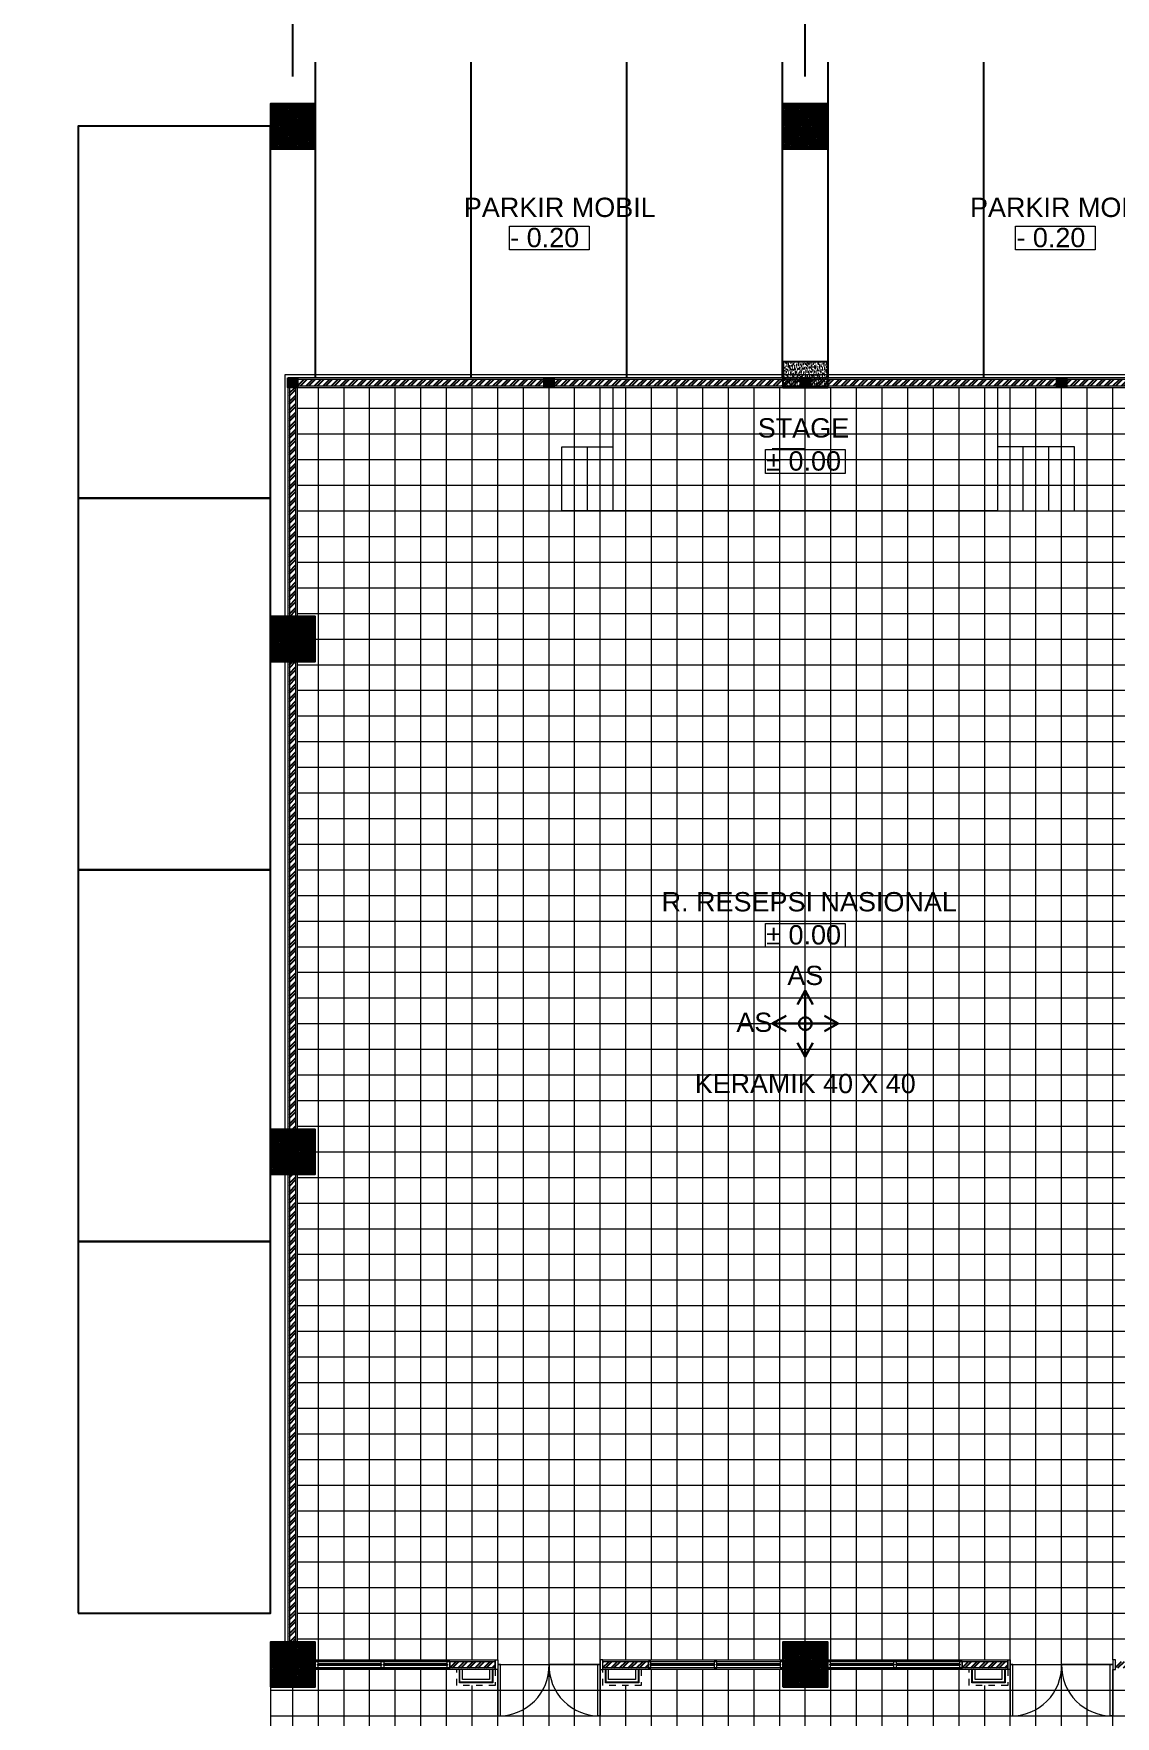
# Model space of a CAD drawing. Header units: inches. Extents: x 249 to 1192, y -18 to 440.
# Drawn here: x 441.46 to 458.35, y 248.78 to 275.04 of the extents above; entities that cross this region are included whole.
import ezdxf

# ---------------------------------------------------------------- set-up
doc = ezdxf.new("R2010")
doc.units = ezdxf.units.IN
doc.header["$MEASUREMENT"] = 0
doc.linetypes.add('DASHED2', pattern=[0.375, 0.25, -0.125])
for name, color, linetype, lineweight in [('ARSIR BETON', 8, 'Continuous', 0), ('DIMENSI', 85, 'Continuous', 20), ('DINDING', 6, 'Continuous', 0), ('DINDING2', 137, 'Continuous', 20), ('KACA', 141, 'Continuous', 30), ('keramik', 31, 'Continuous', 9), ('kol', 1, 'Continuous', 30), ('KUSEN', 16, 'Continuous', 15), ('NOT', 7, 'Continuous', 9), ('PARTISI', 113, 'Continuous', 15), ('TEXT (KET. RUANG)', 7, 'Continuous', 5)]:
    doc.layers.add(name, color=color, linetype=linetype, lineweight=lineweight)
for name, color, linetype in [('ARSIR DINDING', 64, 'Continuous'), ('KENDARAAN', 9, 'Continuous'), ('KOLOM', 5, 'Continuous')]:
    doc.layers.add(name, color=color, linetype=linetype)
doc.styles.get("Standard").update_dxf_attribs({"font": 'arial.ttf'})
doc.dimstyles.new('UK. GDG PERTEMUAN', dxfattribs={"dimtxt": 0.5, "dimasz": 0.5, "dimexe": 0.5, "dimexo": 0.05, "dimgap": 0.1, "dimtad": 2, "dimdec": 0, "dimlfac": 100, "dimzin": 0, "dimdsep": 46, "dimtxsty": 'Standard', "dimblk": 'OBLIQUE', "dimcen": 0.09, "dimclrd": 8, "dimclre": 256, "dimclrt": 256, "dimadec": 0, "dimazin": 0, "dimtfac": 1, "dimtdec": 0, "dimtofl": 0, "dimtmove": 0, "dimatfit": 3, "dimldrblk": 'OBLIQUE', "dimfxl": 0, "dimtolj": 1, "dimtzin": 0, "dimarcsym": 0})
pattern_1 = [(0, (453.5073, 259.59204), (0, 0.4), []), (90, (453.5073, 259.59204), (-0.4, 2e-17), [])]

# ---------------------------------------------------------------- blocks, each defined once
blk = doc.blocks.new('K1')
at = {"layer": 'ARSIR BETON'}
h = blk.add_hatch(dxfattribs=at)
h.set_pattern_fill('ANSI37', color=256, scale=0.15, style=0)
h.set_pattern_definition([(45, (258.37489, 277.120751), (-0.01325825, 0.01325825), []), (135, (258.37489, 277.120751), (-0.01325825, -0.01325825), [])])
h.paths.add_polyline_path([(259.125, 277.171), (259.125, 277.871), (258.425, 277.871), (258.425, 277.171)])
at = {"layer": 'KOLOM'}
blk.add_lwpolyline([(258.425, 277.171), (259.125, 277.171), (259.125, 277.871), (258.425, 277.871)], close=True, dxfattribs=at)
for points in [[(258.725, 277.571), (258.825, 277.471)], [(258.725, 277.471), (258.825, 277.571)]]:
    blk.add_lwpolyline(points, dxfattribs=at)
blk = doc.blocks.new('P1')
for points in [[(-56.664, 234.186), (-56.664, 234.986), (-56.624, 234.986), (-56.624, 234.186), (-56.664, 234.186)], [(-55.064, 234.186), (-55.064, 234.986), (-55.104, 234.986), (-55.104, 234.186), (-55.064, 234.186)], [(-56.664, 234.186), (-55.864, 234.186)], [(-55.064, 234.186), (-55.864, 234.186)]]:
    blk.add_lwpolyline(points)
for points in [[(-56.704, 234.111), (-56.664, 234.111), (-56.664, 234.261), (-56.704, 234.261)], [(-55.024, 234.111), (-55.064, 234.111), (-55.064, 234.261), (-55.024, 234.261)]]:
    blk.add_lwpolyline(points, close=True)
for centre, start, end in [((-56.644, 234.206), 358.5312, 91.4688), ((-55.084, 234.206), 88.5312, 181.4688)]:
    blk.add_arc(centre, 0.78, start, end)
blk = doc.blocks.new('ELV. %%p 0.00')
at = {"layer": 'TEXT (KET. RUANG)', "color": 1}
blk.add_lwpolyline([(129.653, 342.974), (130.895, 342.974), (130.895, 342.601), (129.653, 342.601)], close=True, dxfattribs=at)
at = {"layer": 'TEXT (KET. RUANG)'}
blk.add_text('%%P 0.00', height=0.3015, dxfattribs=at).set_placement((129.664, 342.645))
blk = doc.blocks.new('K2')
at = {"layer": 'ARSIR BETON'}
h = blk.add_hatch(dxfattribs=at)
h.set_pattern_fill('ANSI37', color=256, scale=0.1, style=0)
h.set_pattern_definition([(45, (-38.743626, 268.082874), (-0.0088388, 0.0088388), []), (135, (-38.743626, 268.082874), (-0.0088388, -0.0088388), [])])
h.paths.add_polyline_path([(-38.594, 268.233), (-38.744, 268.233), (-38.744, 268.083), (-38.594, 268.083)])
at = {"layer": 'KOLOM'}
blk.add_lwpolyline([(-38.744, 268.083), (-38.594, 268.083), (-38.594, 268.233), (-38.744, 268.233)], close=True, dxfattribs=at)
blk = doc.blocks.new('_Oblique')
at = {"color": 0, "linetype": 'ByBlock', "lineweight": -2}
blk.add_line((-0.5, -0.5), (0.5, 0.5), dxfattribs=at)
blk = doc.blocks.new('*D453')
at = {"layer": 'DEFPOINTS', "color": 0}
for p in [(445.507, 276.774), (437.507, 274.32), (445.507, 274.32)]:
    blk.add_point(p, dxfattribs=at)
at = {"layer": 'DIMENSI', "lineweight": -2}
for p, q in [((437.507, 274.37), (437.507, 277.274)), ((445.507, 274.37), (445.507, 277.274))]:
    blk.add_line(p, q, dxfattribs=at)
at = {"layer": 'DIMENSI', "color": 8, "lineweight": -2}
blk.add_line((437.507, 276.774), (445.507, 276.774), dxfattribs=at)
at = {"layer": 'DIMENSI', "color": 8, "lineweight": -2, "xscale": 0.5, "yscale": 0.5, "zscale": 0.5, "rotation": 180}
blk.add_blockref('_Oblique', (437.507, 276.774), dxfattribs=at)
at = {"layer": 'DIMENSI', "color": 8, "lineweight": -2, "xscale": 0.5, "yscale": 0.5, "zscale": 0.5}
blk.add_blockref('_Oblique', (445.507, 276.774), dxfattribs=at)
at = {"layer": 'DIMENSI', "insert": (441.507, 277.129), "char_height": 0.5, "attachment_point": 5}
blk.add_mtext('\\A1;800.0', dxfattribs=at)
blk = doc.blocks.new('*D454')
at = {"layer": 'DEFPOINTS', "color": 0}
for p in [(453.507, 276.746), (445.507, 274.32), (453.507, 274.32)]:
    blk.add_point(p, dxfattribs=at)
at = {"layer": 'DIMENSI', "lineweight": -2}
for p, q in [((445.507, 274.37), (445.507, 277.246)), ((453.507, 274.37), (453.507, 277.246))]:
    blk.add_line(p, q, dxfattribs=at)
at = {"layer": 'DIMENSI', "color": 8, "lineweight": -2}
blk.add_line((445.507, 276.746), (453.507, 276.746), dxfattribs=at)
at = {"layer": 'DIMENSI', "color": 8, "lineweight": -2, "xscale": 0.5, "yscale": 0.5, "zscale": 0.5, "rotation": 180}
blk.add_blockref('_Oblique', (445.507, 276.746), dxfattribs=at)
at = {"layer": 'DIMENSI', "color": 8, "lineweight": -2, "xscale": 0.5, "yscale": 0.5, "zscale": 0.5}
blk.add_blockref('_Oblique', (453.507, 276.746), dxfattribs=at)
at = {"layer": 'DIMENSI', "insert": (449.507, 277.101), "char_height": 0.5, "attachment_point": 5}
blk.add_mtext('\\A1;800.0', dxfattribs=at)
blk = doc.blocks.new('*D456')
at = {"layer": 'DEFPOINTS', "color": 0}
for p in [(453.507, 276.774), (453.507, 274.32), (461.507, 274.32)]:
    blk.add_point(p, dxfattribs=at)
at = {"layer": 'DIMENSI', "lineweight": -2}
for p, q in [((453.507, 274.37), (453.507, 277.274)), ((461.507, 274.37), (461.507, 277.274))]:
    blk.add_line(p, q, dxfattribs=at)
at = {"layer": 'DIMENSI', "color": 8, "lineweight": -2}
blk.add_line((461.507, 276.774), (453.507, 276.774), dxfattribs=at)
at = {"layer": 'DIMENSI', "color": 8, "lineweight": -2, "xscale": 0.5, "yscale": 0.5, "zscale": 0.5, "rotation": 180}
blk.add_blockref('_Oblique', (453.507, 276.774), dxfattribs=at)
at = {"layer": 'DIMENSI', "color": 8, "lineweight": -2, "xscale": 0.5, "yscale": 0.5, "zscale": 0.5}
blk.add_blockref('_Oblique', (461.507, 276.774), dxfattribs=at)
at = {"layer": 'DIMENSI', "insert": (457.507, 277.129), "char_height": 0.5, "attachment_point": 5}
blk.add_mtext('\\A1;800.0', dxfattribs=at)

msp = doc.modelspace()

# ---------------------------------------------------------------- hatches: boundary and pattern name
h = msp.add_hatch()
h.set_pattern_fill('AR-SAND', color=256, scale=0.025, style=0)
h.set_pattern_definition([(37.5, (453.157434, 269.51704), (-0.0015748, 0.0481706), [0, -0.038, 0, -0.0425, 0, -0.040625]), (7.5, (453.157434, 269.51704), (0.0442444, 0.0705537), [0, -0.0205, 0, -0.03425, 0, -0.013125]), (327.5, (453.126684, 269.51704), (0.0778535, 0.0001415), [0, -0.0125, 0, -0.045, 0, -0.05875]), (317.5, (453.126684, 269.51704), (0.075153, 0.021942), [0, -0.00625, 0, -0.0295, 0, -0.03375])])
h.paths.add_polyline_path([(453.1574, 269.517), (453.8574, 269.517), (453.8574, 269.917), (453.1574, 269.917)])
at = {"layer": 'ARSIR DINDING'}
h = msp.add_hatch(dxfattribs=at)
h.set_pattern_fill('ANSI32', color=256, scale=0.25, style=0)
h.set_pattern_definition([(45, (445.58243, 269.54204), (-0.06629126, 0.06629126), []), (45, (445.62663, 269.54204), (-0.06629126, 0.06629126), [])])
h.paths.add_polyline_path([(464.402, 269.642), (464.402, 269.542), (464.552, 269.542), (464.552, 269.642)])
h.paths.add_polyline_path([(462.6816, 269.542), (462.6816, 269.642), (445.5824, 269.642), (445.5824, 269.542)])
h = msp.add_hatch(dxfattribs=at)
h.set_pattern_fill('ANSI32', color=256, scale=0.25, style=0)
h.set_pattern_definition([(45, (445.45743, 249.94204), (-0.06629126, 0.06629126), []), (45, (445.50163, 249.94204), (-0.06629126, 0.06629126), [])])
h.paths.add_polyline_path([(445.4574, 249.942), (445.5574, 249.942), (445.5574, 269.517), (445.4574, 269.517)])
h = msp.add_hatch(dxfattribs=at)
h.set_pattern_fill('ANSI32', color=256, scale=0.25, style=0)
h.set_pattern_definition([(45, (447.95769, 249.54204), (-0.0662913, 0.0662913), []), (45, (448.00188, 249.54204), (-0.0662913, 0.0662913), [])])
h.paths.add_polyline_path([(448.6677, 249.642), (447.9577, 249.642), (447.9577, 249.542), (448.6677, 249.542)])
h.paths.add_polyline_path([(451.0577, 249.642), (450.3477, 249.642), (450.3477, 249.542), (451.0577, 249.542)])
h = msp.add_hatch(dxfattribs=at)
h.set_pattern_fill('ANSI32', color=256, scale=0.25, style=0)
h.set_pattern_definition([(45, (455.95718, 249.54204), (-0.0662913, 0.0662913), []), (45, (456.00137, 249.54204), (-0.0662913, 0.0662913), [])])
h.paths.add_polyline_path([(456.6673, 249.642), (455.9572, 249.642), (455.9572, 249.542), (456.6673, 249.542)])
h.paths.add_polyline_path([(459.0574, 249.642), (458.3473, 249.642), (458.3473, 249.542), (459.0574, 249.542)])
at = {"layer": 'keramik', "ltscale": 0.1}
h = msp.add_hatch(dxfattribs=at)
h.set_pattern_fill('_USER', color=256, scale=0.4, style=0, double=1, pattern_type=0)
h.set_pattern_definition(pattern_1)
h.paths.add_polyline_path([(469.6322, 269.592), (471.0817, 269.592), (471.0817, 265.2426), (473.2714, 265.2426), (473.2714, 257.9426), (472.1572, 257.9426), (472.1572, 257.3431), (471.0817, 257.3431), (471.0817, 247.2426), (468.3067, 247.2426), (468.3067, 247.0926), (454.9582, 247.0926), (454.9582, 245.8426), (453.8585, 245.8426), (453.8585, 241.1426), (452.9577, 241.1426), (452.9577, 240.9426), (446.0579, 240.9426), (446.0579, 241.1426), (445.1574, 241.1426), (445.1574, 249.242), (445.8574, 249.242), (445.8574, 249.517), (448.0677, 249.517), (448.0677, 249.267), (448.6677, 249.267), (448.6677, 249.517), (448.7077, 249.517), (448.7077, 249.592), (450.3077, 249.592), (450.3077, 249.517), (450.3477, 249.517), (450.3477, 249.267), (450.9477, 249.267), (450.9477, 249.517), (453.1574, 249.517), (453.1574, 249.242), (453.8574, 249.242), (453.8574, 249.517), (456.0673, 249.517), (456.0673, 249.267), (456.6673, 249.267), (456.6673, 249.517), (456.7073, 249.517), (456.7073, 249.592), (458.3073, 249.592), (458.3073, 249.517), (458.3473, 249.517), (458.3473, 249.267), (458.9473, 249.267), (458.9473, 249.517), (461.1572, 249.517), (461.1572, 249.2423), (461.8572, 249.2423), (461.8572, 249.517), (462.8446, 249.517), (462.8446, 249.592), (464.4446, 249.592), (464.4446, 249.517), (466.5321, 249.517), (466.5321, 249.592), (468.1321, 249.592), (468.1321, 249.517), (469.1572, 249.517), (469.1572, 249.2426), (469.8572, 249.2426), (469.8572, 249.9426), (469.5822, 249.9426), (469.5822, 257.2426), (469.8572, 257.2426), (469.8572, 257.9426), (469.5822, 257.9426), (469.5822, 260.2822), (469.5072, 260.2822), (469.5072, 261.8822), (469.5822, 261.8822), (469.5822, 265.2426), (469.8572, 265.2426), (469.8572, 265.9426), (469.6322, 265.9426)])
h = msp.add_hatch(dxfattribs=at)
h.set_pattern_fill('_USER', color=256, scale=0.4, style=0, double=1, pattern_type=0)
h.set_pattern_definition(pattern_1)
h.paths.add_polyline_path([(445.8574, 249.667), (448.7077, 249.667), (448.7077, 249.592), (450.3077, 249.592), (450.3077, 249.667), (453.1574, 249.667), (453.1574, 249.942), (453.8574, 249.942), (453.8574, 249.667), (456.7073, 249.667), (456.7073, 249.592), (458.3073, 249.592), (458.3073, 249.667), (461.1572, 249.667), (461.1572, 249.9423), (461.4319, 249.9423), (461.4319, 257.2423), (461.1572, 257.2423), (461.1572, 257.9423), (461.4319, 257.9423), (461.4319, 265.2423), (461.1572, 265.2423), (461.1572, 265.9423), (461.4322, 265.9423), (461.4322, 268.6768), (461.5072, 268.677), (461.5072, 269.477), (461.4322, 269.477), (461.4322, 269.517), (445.5824, 269.517), (445.5824, 265.942), (445.8574, 265.942), (445.8574, 265.242), (445.5824, 265.242), (445.5824, 257.942), (445.8574, 257.942), (445.8574, 257.242), (445.5824, 257.242), (445.5824, 249.942), (445.8574, 249.942)])

# ---------------------------------------------------------------- linework, layer by layer
msp.add_lwpolyline([(445.8574, 274.592), (445.8574, 269.667)])
at = {"layer": 'DINDING'}
for points in [[(464.552, 269.667), (464.552, 269.717), (445.4324, 269.717), (445.3824, 269.717), (445.3824, 249.942)], [(456.5073, 269.517), (456.5073, 267.592), (450.5073, 267.592), (450.5073, 269.517)], [(450.1073, 267.592), (449.7073, 267.592), (449.7073, 268.592), (450.1073, 268.592)], [(450.5073, 267.592), (450.1073, 267.592), (450.1073, 268.592), (450.5073, 268.592)], [(456.5073, 267.592), (456.9073, 267.592), (456.9073, 268.592), (456.5073, 268.592)], [(456.9073, 267.592), (457.3073, 267.592), (457.3073, 268.592), (456.9073, 268.592)], [(457.3073, 267.592), (457.7073, 267.592), (457.7073, 268.592), (457.3073, 268.592)], [(445.1579, 249.242), (445.1579, 240.5926)]]:
    msp.add_lwpolyline(points, dxfattribs=at)
for points in [[(445.5824, 269.517), (464.552, 269.517), (464.552, 269.667), (445.5824, 269.667)], [(445.4324, 249.942), (445.5824, 249.942), (445.5824, 269.517), (445.4324, 269.517)], [(448.6677, 249.517), (445.8574, 249.517), (445.8574, 249.667), (448.6677, 249.667)], [(450.3477, 249.667), (456.6673, 249.667), (456.6673, 249.517), (450.3477, 249.517)]]:
    msp.add_lwpolyline(points, close=True, dxfattribs=at)
at = {"layer": 'DINDING2'}
for points in [[(445.5824, 269.542), (464.552, 269.542), (464.552, 269.642), (445.5824, 269.642)], [(445.4574, 249.942), (445.5574, 249.942), (445.5574, 269.517), (445.4574, 269.517)], [(448.6677, 249.542), (445.8574, 249.542), (445.8574, 249.642), (448.6677, 249.642)], [(456.6673, 249.542), (450.3477, 249.542), (450.3477, 249.642), (456.6673, 249.642)]]:
    msp.add_lwpolyline(points, close=True, dxfattribs=at)
at = {"layer": 'KACA'}
for points in [[(445.8979, 249.597), (446.8878, 249.597), (446.8878, 249.587), (445.8979, 249.587)], [(447.9177, 249.597), (446.9278, 249.597), (446.9278, 249.587), (447.9177, 249.587)], [(451.0977, 249.597), (452.0876, 249.597), (452.0876, 249.587), (451.0977, 249.587)], [(453.1174, 249.597), (452.1276, 249.597), (452.1276, 249.587), (453.1174, 249.587)], [(453.8974, 249.597), (454.8873, 249.597), (454.8873, 249.587), (453.8974, 249.587)], [(455.9172, 249.597), (454.9273, 249.597), (454.9273, 249.587), (455.9172, 249.587)]]:
    msp.add_lwpolyline(points, close=True, dxfattribs=at)
at = {"layer": 'KENDARAAN'}
for points in [[(448.2874, 274.592), (448.2874, 269.667)], [(450.7174, 274.592), (450.7174, 269.667)], [(453.1474, 274.592), (453.1474, 269.667)], [(453.8574, 274.592), (453.8574, 269.667)], [(456.2874, 274.592), (456.2874, 269.667)]]:
    msp.add_lwpolyline(points, dxfattribs=at)
for points in [[(442.1574, 267.792), (445.1574, 267.792), (445.1574, 273.592), (442.1574, 273.592)], [(442.1574, 261.992), (445.1574, 261.992), (445.1574, 267.792), (442.1574, 267.792)], [(442.1574, 256.192), (445.1574, 256.192), (445.1574, 261.992), (442.1574, 261.992)], [(442.1574, 250.392), (445.1574, 250.392), (445.1574, 256.192), (442.1574, 256.192)]]:
    msp.add_lwpolyline(points, close=True, dxfattribs=at)
at = {"layer": 'kol'}
for p, q in [((453.5073, 268.5545), (452.9921, 268.5545)), ((453.5073, 259.592), (453.5073, 260.1084)), ((453.5073, 259.592), (452.9921, 259.592)), ((453.5073, 259.592), (454.0225, 259.592)), ((453.5073, 259.592), (453.5073, 259.0757))]:
    msp.add_line(p, q, dxfattribs=at)
for points in [[(453.3883, 259.8924), (453.5073, 260.1084), (453.6263, 259.8924)], [(453.2081, 259.7111), (452.9921, 259.592), (453.2081, 259.473)], [(453.8065, 259.7111), (454.0225, 259.592), (453.8065, 259.473)], [(453.3883, 259.2917), (453.5073, 259.0757), (453.6263, 259.2917)]]:
    msp.add_lwpolyline(points, dxfattribs=at)
msp.add_circle((453.5073, 259.592), 0.1, dxfattribs=at)
at = {"layer": 'KOLOM'}
msp.add_lwpolyline([(453.1574, 269.517), (453.8574, 269.517), (453.8574, 269.917), (453.1574, 269.917)], close=True, dxfattribs=at)
at = {"layer": 'KUSEN'}
for points in [[(445.8579, 249.542), (445.8579, 249.642), (445.8979, 249.642), (445.8979, 249.542), (445.8579, 249.542)], [(446.8878, 249.542), (446.8878, 249.642), (446.9278, 249.642), (446.9278, 249.542), (446.8878, 249.542)], [(447.9177, 249.542), (447.9177, 249.642), (447.9577, 249.642), (447.9577, 249.542), (447.9177, 249.542)], [(451.0977, 249.542), (451.0977, 249.642), (451.0577, 249.642), (451.0577, 249.542), (451.0977, 249.542)], [(452.1276, 249.542), (452.1276, 249.642), (452.0876, 249.642), (452.0876, 249.542), (452.1276, 249.542)], [(453.1574, 249.542), (453.1574, 249.642), (453.1174, 249.642), (453.1174, 249.542), (453.1574, 249.542)], [(453.8574, 249.542), (453.8574, 249.642), (453.8974, 249.642), (453.8974, 249.542), (453.8574, 249.542)], [(454.8873, 249.542), (454.8873, 249.642), (454.9273, 249.642), (454.9273, 249.542), (454.8873, 249.542)], [(455.9172, 249.542), (455.9172, 249.642), (455.9572, 249.642), (455.9572, 249.542), (455.9172, 249.542)]]:
    msp.add_lwpolyline(points, dxfattribs=at)
for points in [[(445.8579, 249.542), (447.9577, 249.542), (447.9577, 249.642), (445.8579, 249.642)], [(453.1574, 249.542), (451.0577, 249.542), (451.0577, 249.642), (453.1574, 249.642)], [(453.8574, 249.542), (455.9572, 249.542), (455.9572, 249.642), (453.8574, 249.642)]]:
    msp.add_lwpolyline(points, close=True, dxfattribs=at)
at = {"layer": 'PARTISI', "linetype": 'DASHED2', "ltscale": 0.1}
for points in [[(448.6677, 249.517), (448.6677, 249.267), (448.0677, 249.267), (448.0677, 249.517)], [(450.9477, 249.517), (450.9477, 249.267), (450.3477, 249.267), (450.3477, 249.517)], [(456.6673, 249.517), (456.6673, 249.267), (456.0673, 249.267), (456.0673, 249.517)]]:
    msp.add_lwpolyline(points, dxfattribs=at)
at = {"layer": 'PARTISI'}
for points in [[(448.6277, 249.517), (448.6277, 249.307), (448.1077, 249.307), (448.1077, 249.517)], [(448.6177, 249.517), (448.6177, 249.317), (448.1177, 249.317), (448.1177, 249.517)], [(448.5777, 249.517), (448.5777, 249.357), (448.1577, 249.357), (448.1577, 249.517)], [(450.9077, 249.517), (450.9077, 249.307), (450.3877, 249.307), (450.3877, 249.517)], [(450.8977, 249.517), (450.8977, 249.317), (450.3977, 249.317), (450.3977, 249.517)], [(450.8577, 249.517), (450.8577, 249.357), (450.4377, 249.357), (450.4377, 249.517)], [(456.6273, 249.517), (456.6273, 249.307), (456.1073, 249.307), (456.1073, 249.517)], [(456.6173, 249.517), (456.6173, 249.317), (456.1173, 249.317), (456.1173, 249.517)], [(456.5773, 249.517), (456.5773, 249.357), (456.1573, 249.357), (456.1573, 249.517)]]:
    msp.add_lwpolyline(points, dxfattribs=at)
at = {"layer": 'TEXT (KET. RUANG)', "color": 1}
for points in [[(448.8896, 272.0356), (450.1321, 272.0356), (450.1321, 271.6626), (448.8896, 271.6626)], [(456.7906, 272.0356), (458.033, 272.0356), (458.033, 271.6626), (456.7906, 271.6626)]]:
    msp.add_lwpolyline(points, close=True, dxfattribs=at)

# ---------------------------------------------------------------- block references
at = {"xscale": -1, "rotation": 180}
for p in [(484.1761, 537.7499), (488.1761, 537.7499), (492.1761, 537.7499), (496.1761, 537.7499)]:
    msp.add_blockref('K2', p, dxfattribs=at)
for p in [(323.2334, -74.425), (323.2334, -81.8185)]:
    msp.add_blockref('ELV. %%p 0.00', p)
at = {"layer": 'KOLOM'}
for p in [(186.7325, -3.9287), (194.7325, -3.9287), (186.7325, -11.9287), (186.7325, -19.9287), (186.7325, -27.9287), (194.7325, -27.9287)]:
    msp.add_blockref('K1', p, dxfattribs=at)
at = {"layer": 'KUSEN', "rotation": 179.9999999999999}
for p in [(393.644, 483.7782), (401.6436, 483.7782)]:
    msp.add_blockref('P1', p, dxfattribs=at)

# ---------------------------------------------------------------- texts
at = {"layer": 'NOT', "char_height": 0.3}
for s, insert, attachment_point in [('\\pi0.040789;AS', (453.1867, 260.4943), 1), ('AS', (452.9915, 259.7632), 3)]:
    msp.add_mtext_dynamic_manual_height_columns(s, width=0.618755, gutter_width=12.5, heights=[0], dxfattribs=dict(at, insert=insert, attachment_point=attachment_point))
at = {"layer": 'NOT', "color": 1, "insert": (453.5071, 258.8069), "char_height": 0.3, "attachment_point": 2}
msp.add_mtext('KERAMIK 40 X 40', dxfattribs=at)
at = {"layer": 'TEXT (KET. RUANG)'}
for s, height, p in [('PARKIR MOBIL', 0.301499, (448.1774, 272.1771)), ('PARKIR MOBIL', 0.301499, (456.0783, 272.1771)), ('- 0.20', 0.3015, (448.9014, 271.706)), ('- 0.20', 0.3015, (456.8024, 271.706)), ('STAGE', 0.3015, (452.7655, 268.7362)), ('R. RESEPSI NASIONAL', 0.301499, (451.2639, 261.3427))]:
    msp.add_text(s, height=height, dxfattribs=at).set_placement(p)

# ---------------------------------------------------------------- dimensions: what is measured, and where the dimension line sits
at = {"layer": 'DIMENSI'}
for p1, p2, distance, picture, middle in [((437.5074, 274.3195), (445.5074, 274.3195), 2.4544, '*D453', (441.5074, 277.1292)), ((445.5074, 274.3195), (453.5074, 274.3195), 2.4263, '*D454', (449.5074, 277.1011)), ((461.5074, 274.3195), (453.5074, 274.3195), -2.4544, '*D456', (457.5074, 277.1292))]:
    dim = msp.add_aligned_dim(p1=p1, p2=p2, distance=distance, dimstyle='UK. GDG PERTEMUAN', override={"dimdec": 1}, dxfattribs=at)
    dim.commit()
    dim.dimension.update_dxf_attribs({"geometry": picture, "text_midpoint": middle})

doc.saveas('drawing.dxf')
